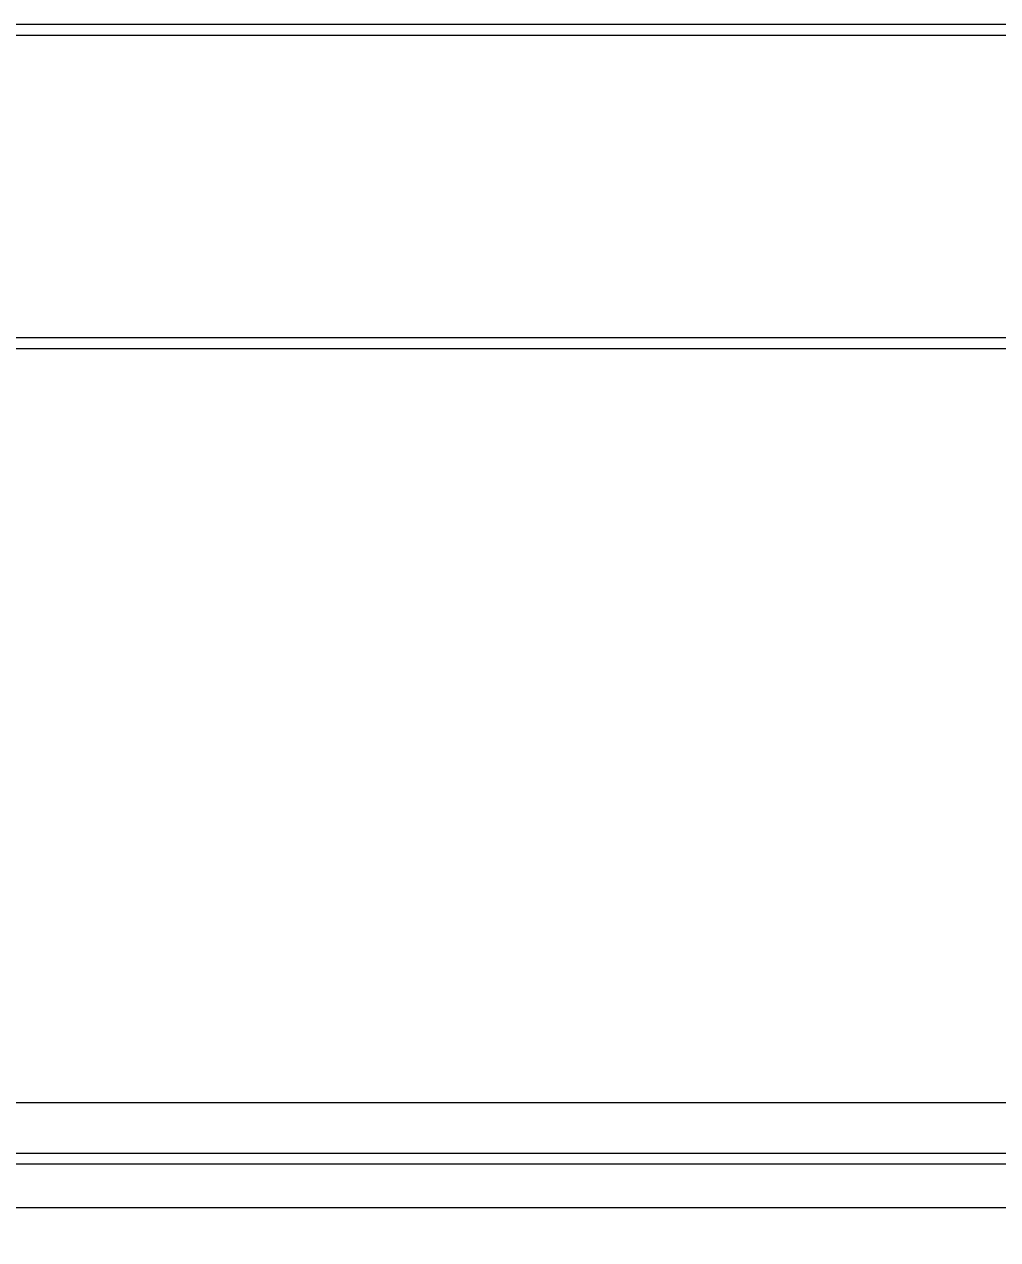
# Model space of a CAD drawing. Header units: millimetres. Extents: x 14183 to 14777, y -4239 to -3399.
# Drawn here: x 14340.23 to 14362.6, y -4024.13 to -3996.2 of the extents above; entities that cross this region are included whole.
import ezdxf

# ---------------------------------------------------------------- set-up
doc = ezdxf.new("R2010")
doc.units = ezdxf.units.MM
doc.header["$LTSCALE"] = 0.1
doc.layers.get('0').update_dxf_attribs({"lineweight": 15})
doc.layers.add('DIM', color=3, linetype='Continuous', lineweight=9)
doc.styles.add('ARIAL', font='arial.ttf')
doc.dimstyles.new('사본 ISO-25', dxfattribs={"dimtxt": 4, "dimasz": 3.5, "dimexe": 0.5, "dimexo": 0.625, "dimgap": 1.5, "dimtad": 1, "dimtih": 1, "dimtoh": 1, "dimdec": 1, "dimlfac": 4, "dimdsep": 46, "dimtxsty": 'ARIAL', "dimcen": 0, "dimclrd": 3, "dimclre": 3, "dimclrt": 3, "dimadec": 1, "dimazin": 0, "dimtfac": 1, "dimtdec": 1, "dimtmove": 0, "dimatfit": 3, "dimfxl": 1.25, "dimtfill": 1, "dimarcsym": 0})

# ---------------------------------------------------------------- blocks, each defined once
blk = doc.blocks.new('*D63')
at = {"layer": 'Defpoints', "color": 0, "transparency": 16777216}
for p in [(14314.665, -4016.692), (14406.165, -4016.692), (14406.165, -4042.094)]:
    blk.add_point(p, dxfattribs=at)
at = {"layer": 'DIM', "color": 3, "lineweight": -2, "transparency": 16777216}
for p, q in [((14314.665, -4017.317), (14314.665, -4042.594)), ((14406.165, -4017.317), (14406.165, -4042.594)), ((14318.165, -4042.094), (14354.498, -4042.094)), ((14402.665, -4042.094), (14366.331, -4042.094))]:
    blk.add_line(p, q, dxfattribs=at)
at = {"layer": 'DIM', "color": 3, "transparency": 16777216}
for points in [[(14318.165, -4041.511), (14318.165, -4042.678), (14314.665, -4042.094)], [(14402.665, -4041.511), (14402.665, -4042.678), (14406.165, -4042.094)]]:
    blk.add_solid(points, dxfattribs=at)
at = {"layer": 'DIM', "color": 3, "transparency": 16777216, "insert": (14360.415, -4042.094), "char_height": 4, "attachment_point": 5, "style": 'ARIAL', "bg_fill": 3, "box_fill_scale": 1.1, "bg_fill_color": 256, "bg_fill_true_color": 13158600, "bg_fill_transparency": 0}
blk.add_mtext('366', dxfattribs=at)

msp = doc.modelspace()

# ---------------------------------------------------------------- linework, layer by layer
at = {"linetype": 'Continuous', "lineweight": 13}
for p, q in [((14378.875, -3996.206), (14299.214, -3996.205)), ((14299.214, -3996.455), (14378.875, -3996.456)), ((14378.875, -4003.406), (14299.214, -4003.405)), ((14299.214, -4003.655), (14378.875, -4003.656)), ((14375.253, -4020.99), (14305.324, -4020.99)), ((14305.324, -4022.14), (14375.403, -4022.14)), ((14375.657, -4022.394), (14304.816, -4022.394)), ((14304.816, -4023.394), (14375.657, -4023.394))]:
    msp.add_line(p, q, dxfattribs=at)

# ---------------------------------------------------------------- next in the draw order: dimensions: what is measured, and where the dimension line sits
at = {"layer": 'DIM'}
dim = msp.add_linear_dim(base=(14406.165, -4042.094), p1=(14314.665, -4016.692), p2=(14406.165, -4016.692), dimstyle='사본 ISO-25', override={"dimtad": 0}, dxfattribs=at)
dim.commit()
dim.dimension.update_dxf_attribs({"geometry": '*D63', "text_midpoint": (14360.415, -4042.094)})

doc.saveas('drawing.dxf')
